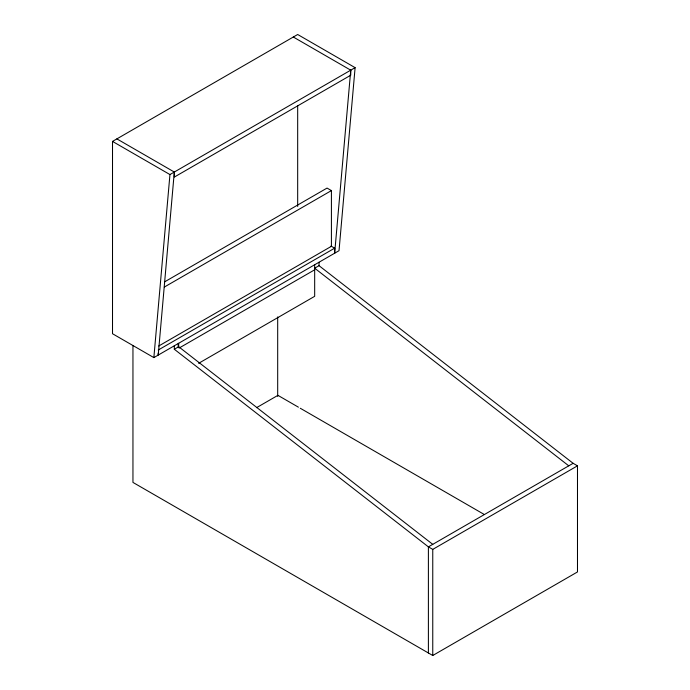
<?xml version="1.0" encoding="UTF-8"?>
<svg xmlns="http://www.w3.org/2000/svg" width="690" height="690" viewBox="0 0 690 690"><rect width="100%" height="100%" fill="white"/><g stroke="black" fill="none" stroke-linecap="round" stroke-linejoin="round"><path stroke-width="1.03" d="M153.861 357.601L169.947 174.561L355.109 67.654L297.675 34.5L112.513 141.407L112.513 333.727L153.861 357.601L339.023 250.694L355.109 67.654M116.877 138.88L174.311 172.043L158.226 355.083L158.226 353.064M293.31 37.019L350.744 70.182L334.659 253.221L334.659 248.176L330.984 246.054M164.617 281.856L327.051 188.077L331.416 190.595L331.416 246.304L158.717 346.009M164.315 287.066L331.416 190.595M158.226 350.037L334.659 248.176M132.954 345.621L132.954 482.414L432.759 655.5L577.487 571.941L577.487 465.828L432.759 549.387L428.395 546.868L174.311 349.244L178.675 346.725L178.675 343.275M319.039 262.235L319.039 265.685L314.674 268.203L568.758 465.828M179.141 348.045L314.674 269.799M198.634 363.32L314.674 296.321L314.674 264.753M256.568 407.669L277.915 395.344L298.408 407.178M577.487 465.828L573.123 463.309L428.395 546.868L428.395 652.982M112.513 141.407L169.947 174.561M300.271 408.247L483.759 514.188M319.039 265.685L573.123 463.309M178.675 346.725L432.759 544.35M432.759 549.387L432.759 655.5M350.744 70.182L350.744 75.219L174.311 177.08L174.311 172.043M297.675 105.682L297.675 206.457M277.69 316.908L277.69 396.379M178.218 343.542L178.218 347.57M174.311 345.794L174.311 349.244"/></g></svg>
